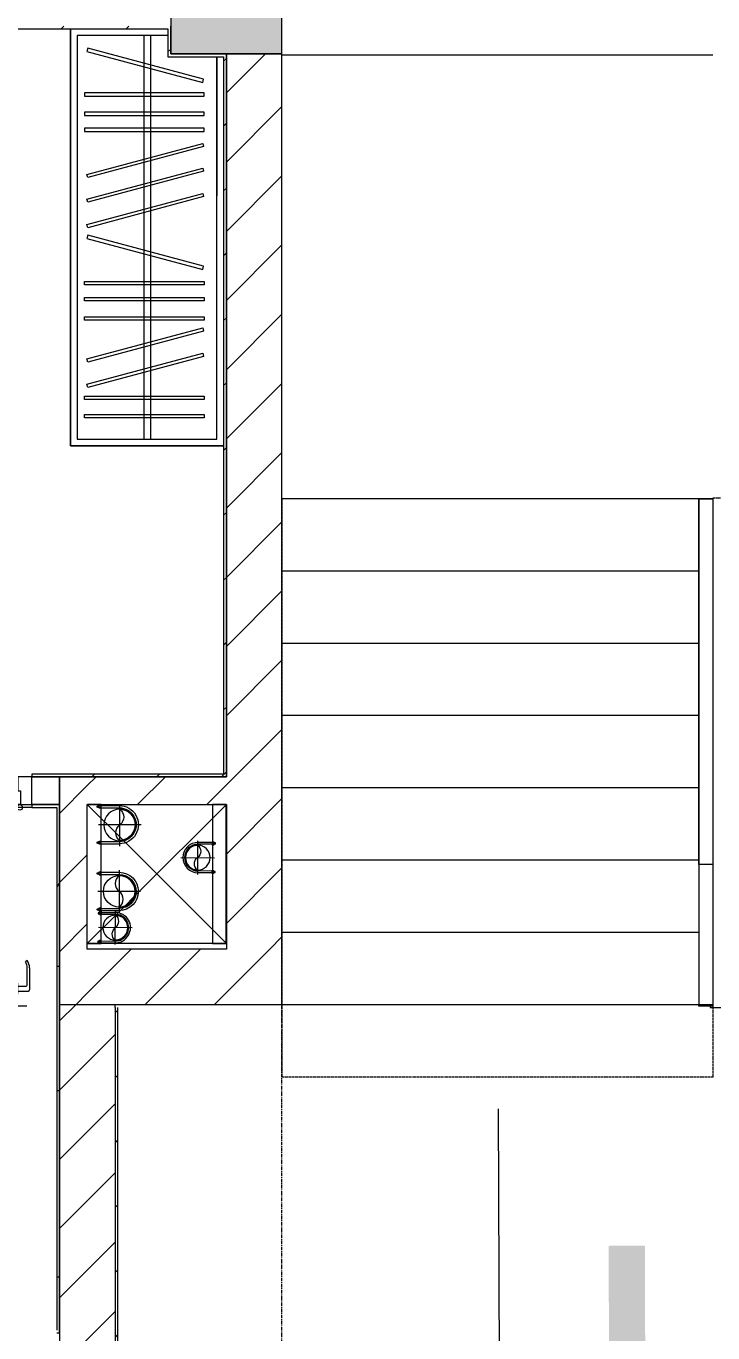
# Model space of a CAD drawing. Header units: millimetres. Extents: x -24439 to 198341, y -52871 to 149926.
# Drawn here: x 41733 to 44202, y 73337 to 78037 of the extents above; entities that cross this region are included whole.
import ezdxf

# ---------------------------------------------------------------- set-up
doc = ezdxf.new("R2010")
doc.units = ezdxf.units.MM
for name, pattern in [('Grid Line', [22.225, 12.7, -3.175, 3.175, -3.175]), ('IMPORT-CENTER _3_', [10.16, 6.35, -1.27, 1.27, -1.27]), ('NET VAN', [1.06, 0.53, -0.53]), ('Overhead', [3.96875, 2.38125, -1.5875])]:
    doc.linetypes.add(name, pattern=pattern)
for name, color, linetype, lineweight in [('0-1', 7, 'Continuous', 5), ('0-2', 9, 'Continuous', 9), ('A-DETL-GENF-1', 9, 'Continuous', 9), ('A-DETL-GENF-2', 9, 'NET VAN', 9), ('A-DOOR-1', 9, 'Continuous', 9), ('A-FLOR', 192, 'Continuous', 9), ('A-FLOR-1', 9, 'Continuous', 9), ('A-FLOR-HRAL', 11, 'Continuous', 9), ('A-WALL-1', 253, 'Continuous', 18), ('A-WALL-2', 9, 'Continuous', 9), ('A-WALL-3', 113, 'Continuous', 18), ('A-WALL-PATT-1', 10, 'Continuous', 9), ('A-WALL-PATT-2', 9, 'Continuous', 9), ('A-WALL-PATT-3', 111, 'Continuous', 9), ('G-IMPT', 8, 'Continuous', 9), ('G-IMPT-1', 9, 'Continuous', 9), ('G-IMPT-2', 8, 'IMPORT-CENTER _3_', 9), ('G-IMPT-6', 7, 'Continuous', 9), ('I-FURN-1', 9, 'Continuous', 9), ('I-WALL-1', 253, 'Continuous', 18), ('I-WALL-2', 9, 'Continuous', 9), ('I-WALL-3', 2, 'Continuous', 18), ('M-EQPM', 50, 'Continuous', 9), ('S-BEAM-1', 9, 'Continuous', 9), ('S-COLS-1', 254, 'Continuous', 5), ('S-COLS-2', 253, 'Continuous', 18), ('S-GRID-1', 1, 'Grid Line', 9), ('S-STRS', 31, 'Continuous', 9), ('S-STRS-MBND', 31, 'Overhead', 9)]:
    doc.layers.add(name, color=color, linetype=linetype, lineweight=lineweight)
doc.styles.add('Arial_4', font='arial_0.ttf', dxfattribs={"height": 1000})
pattern_1 = [(45, (0, 0), (-124.4508, 124.4508), [])]
pattern_2 = [(45, (0, 0), (-116.67262, 116.67262), [])]

# ---------------------------------------------------------------- blocks, each defined once
blk = doc.blocks.new('NCV_TKTC_KET CAU_rvt-1-TKCS_MB ĐỊNH VỊ CAO ĐỘ THIẾT KẾ')
at = {"layer": 'S-COLS-1'}
blk.add_hatch(color=256, dxfattribs=at).paths.add_polyline_path([(42652.6, 77936.9), (42652.6, 78636.9), (42252.6, 78636.9), (42252.6, 77936.9)])
at = {"layer": 'A-FLOR-1'}
blk.add_line((42452.6, 74737.4), (41952.6, 74737.4), dxfattribs=at)
at = {"layer": 'S-BEAM-1'}
blk.add_line((42652.6, 77933.2), (44202.6, 77933.2), dxfattribs=at)
at = {"layer": 'S-COLS-2'}
for p, q in [((42252.6, 78636.9), (42252.6, 77936.9)), ((42652.6, 77936.9), (42652.6, 78636.9)), ((42252.6, 77936.9), (42652.6, 77936.9))]:
    blk.add_line(p, q, dxfattribs=at)
blk = doc.blocks.new('DOOR_CW_01 CANH MO-PANEL KINH - DIG_02-800x2200-CỬA NHÔM KÍNH-400864-TKCS_MB ĐỊNH VỊ CAO ĐỘ THIẾT KẾ')
at = {"layer": 'A-DETL-GENF-1'}
for p, q in [((-347, 772), (-307, 772)), ((-347, 652), (-347, 772)), ((-307, 772), (-307, 652)), ((-392, 637), (-392, 716.5)), ((-349, 720.5), (-388, 720.5)), ((-349, 731.8), (-347, 731.8)), ((-349, 692.2), (-349, 731.8)), ((-347, 692.2), (-347, 731.8)), ((-307, 692.2), (-307, 731.8)), ((-305, 731.8), (-307, 731.8)), ((-305, 692.2), (-305, 731.8)), ((-305, 720.5), (-266, 720.5)), ((-262, 637), (-262, 716.5)), ((-384, 699.5), (-384, 637)), ((-349, 703.5), (-380, 703.5)), ((-347, 692.2), (-349, 692.2)), ((-307, 692.2), (-305, 692.2)), ((-305, 703.5), (-274, 703.5)), ((-270, 699.5), (-270, 637)), ((-383.9, 611.2), (-377.3, 615.8)), ((-307, 652), (-347, 652)), ((-347, 638), (-341, 638)), ((-347, 638), (-347, 196)), ((-313, 652), (-341, 652)), ((-341, 652), (-341, 638)), ((-313, 638), (-313, 652)), ((-307, 638), (-313, 638)), ((-307, 196), (-307, 638)), ((-270.1, 611.2), (-276.7, 615.8)), ((-347, 196), (-341, 196)), ((-341, 196), (-341, 182)), ((-307, 196), (-313, 196)), ((-313, 182), (-313, 196)), ((-307, 182), (-347, 182)), ((-347, 182), (-347, 62)), ((-341, 182), (-313, 182)), ((-307, 62), (-307, 182)), ((-347, 62), (-307, 62))]:
    blk.add_line(p, q, dxfattribs=at)
blk.add_circle((-357, 60), 10, dxfattribs=at)
for centre, radius, start, end in [((-357, 60), 714, 360, 92), ((-388, 716.5), 4, 90, 180), ((-266, 716.5), 4, 0, 90), ((-380, 699.5), 4, 90, 180), ((-274, 699.5), 4, 0, 90), ((-347, 637), 45, 180, 215), ((-347, 637), 37, 180, 215), ((-307, 637), 37, 325, 0), ((-307, 637), 45, 325, 0)]:
    blk.add_arc(centre, radius, start, end, dxfattribs=at)
at = {"layer": 'A-DOOR-1'}
for p, q in [((-360, 50), (-400, 50)), ((-400, 50), (-400, -50)), ((-360, 0), (-360, 50)), ((-357, 50), (-332, 50)), ((400, 50), (360, 50)), ((360, 50), (360, 0)), ((400, -50), (400, 50)), ((-350, 0), (-360, 0)), ((-350, -50), (-350, 0)), ((360, 0), (350, 0)), ((350, 0), (350, -50)), ((-400, -50), (-350, -50)), ((350, -50), (400, -50))]:
    blk.add_line(p, q, dxfattribs=at)
blk = doc.blocks.new('TU QUAN AO-SUITE ROOM_3 - TU QUAN AO-SUITE ROOM_3-V111-TKCS_MB ĐỊNH VỊ CAO ĐỘ THIẾT KẾ')
at = {"layer": 'I-FURN-1'}
for p, q in [((-550, 1500), (0, 1500)), ((0, 1500), (-550, 1500)), ((-24, 1476), (-526, 1476)), ((-526, 1476), (-526, 600)), ((-526, 1476), (-526, 100)), ((-287, 576), (-287, 1476)), ((-263, 576), (-263, 1476)), ((-24, 24), (-24, 1476)), ((0, 1500), (0, 0)), ((0, 0), (0, 1500)), ((-480.1, 1386.9), (-480.1, 1398.9)), ((-480.1, 1398.9), (-50.1, 1398.9)), ((-480.1, 1386.9), (-480.1, 1398.9)), ((-50.1, 1386.9), (-480.1, 1386.9)), ((-50.1, 1398.9), (-50.1, 1386.9)), ((-480.1, 1320.5), (-480.1, 1332.5)), ((-480.1, 1332.5), (-50.1, 1332.5)), ((-480.1, 1320.5), (-480.1, 1332.5)), ((-50.1, 1320.5), (-480.1, 1320.5)), ((-50.1, 1332.5), (-50.1, 1320.5)), ((-478.3, 1178.1), (-61.3, 1289.9)), ((-58.2, 1278.3), (-475.2, 1166.5)), ((-61.3, 1289.9), (-58.2, 1278.3)), ((-478.3, 1086.9), (-61.3, 1198.6)), ((-475.2, 1166.5), (-478.3, 1178.1)), ((-58.2, 1187.1), (-475.2, 1075.3)), ((-61.3, 1198.6), (-58.2, 1187.1)), ((-475.2, 1075.3), (-478.3, 1086.9)), ((-480.1, 1035.3), (-480.1, 1047.3)), ((-480.1, 1047.3), (-50.1, 1047.3)), ((-480.1, 1035.3), (-480.1, 1047.3)), ((-50.1, 1035.3), (-480.1, 1035.3)), ((-50.1, 1047.3), (-50.1, 1035.3)), ((-480.1, 965.8), (-480.1, 977.8)), ((-480.1, 977.8), (-50.1, 977.8)), ((-480.1, 965.8), (-480.1, 977.8)), ((-50.1, 965.8), (-480.1, 965.8)), ((-50.1, 977.8), (-50.1, 965.8)), ((-480.1, 908.6), (-480.1, 920.6)), ((-480.1, 920.6), (-50.1, 920.6)), ((-480.1, 908.6), (-480.1, 920.6)), ((-50.1, 908.6), (-480.1, 908.6)), ((-50.1, 920.6), (-50.1, 908.6)), ((-475.2, 865.5), (-478.3, 853.9)), ((-478.3, 853.9), (-61.3, 742.1)), ((-58.2, 753.7), (-475.2, 865.5)), ((-61.3, 742.1), (-58.2, 753.7)), ((-478.3, 603.1), (-61.3, 714.9)), ((-61.3, 714.9), (-58.2, 703.3)), ((-58.2, 703.3), (-475.2, 591.5)), ((-478.3, 511.9), (-61.3, 623.6)), ((-58.2, 612.1), (-475.2, 500.3)), ((-61.3, 623.6), (-58.2, 612.1)), ((-526, 100), (-526, 600)), ((-475.2, 591.5), (-478.3, 603.1)), ((-287, 24), (-287, 576)), ((-263, 24), (-263, 576)), ((-478.3, 423.1), (-61.3, 534.9)), ((-58.2, 523.3), (-475.2, 411.5)), ((-61.3, 534.9), (-58.2, 523.3)), ((-475.2, 500.3), (-478.3, 511.9)), ((-475.2, 411.5), (-478.3, 423.1)), ((-480.1, 368.4), (-480.1, 356.4)), ((-50.1, 368.4), (-480.1, 368.4)), ((-480.1, 356.4), (-50.1, 356.4)), ((-50.1, 356.4), (-50.1, 368.4)), ((-480.1, 311.2), (-480.1, 299.2)), ((-50.1, 311.2), (-480.1, 311.2)), ((-480.1, 299.2), (-50.1, 299.2)), ((-50.1, 299.2), (-50.1, 311.2)), ((-480.1, 241.7), (-480.1, 229.7)), ((-50.1, 241.7), (-480.1, 241.7)), ((-50.1, 229.7), (-50.1, 241.7)), ((-480.1, 229.7), (-50.1, 229.7)), ((-475.2, 192.7), (-478.3, 181.1)), ((-58.2, 80.9), (-475.2, 192.7)), ((-478.3, 181.1), (-61.3, 69.4)), ((-61.3, 69.4), (-58.2, 80.9)), ((-350, 24), (-24, 24))]:
    blk.add_line(p, q, dxfattribs=at)
blk = doc.blocks.new('NCV_TKTC_TANG 1_rvt-1-TKCS_MB ĐỊNH VỊ CAO ĐỘ THIẾT KẾ')
at = {"layer": 'A-WALL-PATT-1'}
h = blk.add_hatch(dxfattribs=at)
h.set_pattern_fill('FP_2', color=256, style=0, pattern_type=2)
h.set_pattern_definition(pattern_1)
h.paths.add_polyline_path([(41752.6, 75236.9), (41852.6, 75236.9), (41852.6, 75336.9), (41752.6, 75336.9), (41752.6, 75286.9)])
h.paths.add_polyline_path([(40952.6, 75236.9), (40952.6, 75336.9), (40052.6, 75336.9), (40052.6, 75236.9), (40458.2, 75236.9)])
h = blk.add_hatch(dxfattribs=at)
h.set_pattern_fill('FP_4', color=256, style=0, pattern_type=2)
h.set_pattern_definition([(0, (0, 0), (894.08, 223.52), [73.762, -596.798, 73.762, -596.798, -3576.32]), (0, (0, 0), (894.08, 223.52), [-1341.12, 73.762, -1267.358, 73.762, -596.798, -1564.64]), (0, (0, 0), (894.08, 223.52), [-3352.8, 73.762, -373.278, 73.762, -1043.838]), (120, (335.28, 111.76), (-640.614, 662.536), [73.762, -596.798, 73.762, -4173.118]), (120, (335.28, 111.76), (-640.614, 662.536), [-744.322, -596.798, 73.762, -1267.358, -2235.2]), (120, (335.28, 111.76), (-640.614, 662.536), [-2682.24, 73.762, -596.798, 73.762, -1490.878]), (120, (335.28, 111.76), (-640.614, 662.536), [-3426.562, -373.278, 73.762, -1043.838]), (240, (447.04, 558.8), (-253.466, -886.056), [73.762, -596.798, 73.762, -4173.118]), (240, (447.04, 558.8), (-253.466, -886.056), [-744.322, -596.798, 73.762, -1267.358, -2235.2]), (240, (447.04, 558.8), (-253.466, -886.056), [-2682.24, 73.762, -596.798, 73.762, -1490.878]), (240, (447.04, 558.8), (-253.466, -886.056), [-3426.562, -373.278, 73.762, -1043.838])])
h.paths.add_polyline_path([(41842.6, 73336.9), (41852.6, 73336.9), (41852.6, 75226.9), (41842.6, 75226.9), (41842.6, 73346.9)])
at = {"layer": 'A-WALL-PATT-2'}
h = blk.add_hatch(dxfattribs=at)
h.set_pattern_fill('FP_3', color=256, style=0, pattern_type=2)
h.set_pattern_definition(pattern_2)
h.paths.add_polyline_path([(38652.6, 78026.9), (42252.6, 78026.9), (42252.6, 78036.9), (38652.6, 78036.9)])
h = blk.add_hatch(dxfattribs=at)
h.set_pattern_fill('FP_3', color=256, style=0, pattern_type=2)
h.set_pattern_definition(pattern_2)
h.paths.add_polyline_path([(42242.6, 77936.9), (42252.6, 77936.9), (42252.6, 78026.9), (42242.6, 78026.9)])
h = blk.add_hatch(dxfattribs=at)
h.set_pattern_fill('FP_3', color=256, style=0, pattern_type=2)
h.set_pattern_definition(pattern_2)
h.paths.add_polyline_path([(42452.6, 75346.9), (42452.6, 77936.9), (42442.6, 77936.9), (42442.6, 75346.9)])
h = blk.add_hatch(dxfattribs=at)
h.set_pattern_fill('FP_3', color=256, style=0, pattern_type=2)
h.set_pattern_definition(pattern_2)
h.paths.add_polyline_path([(41852.6, 75336.9), (42452.6, 75336.9), (42452.6, 75346.9), (41752.6, 75346.9), (41752.6, 75336.9)])
h.paths.add_polyline_path([(40458.2, 75336.9), (40952.6, 75336.9), (40952.6, 75346.9), (38152.6, 75346.9), (38152.6, 75336.9), (40052.6, 75336.9)])
at = {"layer": 'A-WALL-1'}
blk.add_line((41852.6, 75236.9), (41852.6, 75336.9), dxfattribs=at)
at = {"layer": 'A-WALL-2'}
for p, q in [((41852.6, 75336.9), (41752.6, 75336.9)), ((41752.6, 75336.9), (41852.6, 75336.9)), ((41752.6, 75236.9), (41852.6, 75236.9)), ((41852.6, 75236.9), (41752.6, 75236.9))]:
    blk.add_line(p, q, dxfattribs=at)
at = {"layer": 'I-WALL-1'}
for p, q in [((38662.6, 78026.9), (42242.6, 78026.9)), ((42242.6, 78026.9), (42242.6, 77936.9)), ((42252.6, 78026.9), (42252.6, 78036.9)), ((42252.6, 77936.9), (42252.6, 78026.9)), ((42242.6, 77936.9), (42242.6, 77926.9)), ((42242.6, 77926.9), (42442.6, 77926.9)), ((42442.6, 77936.9), (42252.6, 77936.9)), ((42452.6, 77936.9), (42442.6, 77936.9)), ((42442.6, 77926.9), (42442.6, 75346.9)), ((42452.6, 75346.9), (42452.6, 77936.9)), ((42442.6, 75346.9), (41752.6, 75346.9)), ((41752.6, 75346.9), (41752.6, 75336.9)), ((42452.6, 75336.9), (42452.6, 75346.9)), ((41852.6, 75336.9), (42452.6, 75336.9)), ((41752.6, 75236.9), (41752.6, 75226.9)), ((41752.6, 75226.9), (41842.6, 75226.9)), ((41842.6, 75226.9), (41842.6, 73346.9)), ((41852.6, 75226.9), (41852.6, 75236.9)), ((41852.6, 73336.9), (41852.6, 75226.9)), ((41842.6, 73336.9), (41852.6, 73336.9))]:
    blk.add_line(p, q, dxfattribs=at)
at = {"layer": 'I-WALL-2'}
blk.add_line((41752.6, 75226.9), (40952.6, 75226.9), dxfattribs=at)
at = {"layer": 'A-DOOR-1', "rotation": 180}
blk.add_blockref('DOOR_CW_01 CANH MO-PANEL KINH - DIG_02-800x2200-CỬA NHÔM KÍNH-400864-TKCS_MB ĐỊNH VỊ CAO ĐỘ THIẾT KẾ', (41352.6, 75286.9), dxfattribs=at)
at = {"layer": 'I-FURN-1', "rotation": 180}
blk.add_blockref('TU QUAN AO-SUITE ROOM_3 - TU QUAN AO-SUITE ROOM_3-V111-TKCS_MB ĐỊNH VỊ CAO ĐỘ THIẾT KẾ', (41892.6, 78026.9), dxfattribs=at)
blk = doc.blocks.new('Railing - 50 x 10mm-1528282-TKCS_MB ĐỊNH VỊ CAO ĐỘ THIẾT KẾ')
at = {"layer": 'A-FLOR-HRAL'}
for p, q in [((-25, 0), (-25, -5)), ((-25, -5), (25, -5)), ((25, -5), (25, 0))]:
    blk.add_line(p, q, dxfattribs=at)
blk = doc.blocks.new('Railing - Railing-1747845-TKCS_MB ĐỊNH VỊ CAO ĐỘ THIẾT KẾ')
at = {"extrusion": (0, 0, -1), "zscale": -1}
blk.add_blockref('Railing - 50 x 10mm-1528282-TKCS_MB ĐỊNH VỊ CAO ĐỘ THIẾT KẾ', (-44177.2, 74516.9), dxfattribs=at)
blk = doc.blocks.new('Top Rail Type - Top Rail_Internal_-1747850-TKCS_MB ĐỊNH VỊ CAO ĐỘ THIẾT KẾ')
at = {"layer": 'A-FLOR-HRAL'}
for p, q in [((44152.2, 76336.9), (44202.2, 76336.9)), ((44152.2, 75021), (44152.2, 76336.9)), ((44202.2, 76336.9), (44202.2, 75021)), ((44202.2, 75021), (44152.2, 75021))]:
    blk.add_line(p, q, dxfattribs=at)
blk = doc.blocks.new('Top Rail Type - Top Rail_Internal_-V168-TKCS_MB ĐỊNH VỊ CAO ĐỘ THIẾT KẾ')
at = {"layer": 'A-FLOR-HRAL'}
for p, q in [((44202.2, 76336.9), (44152.2, 76336.9)), ((44152.2, 76336.9), (44152.2, 74516.9)), ((44202.2, 76336.9), (44202.2, 74516.9)), ((44202.2, 74516.9), (44152.2, 74516.9))]:
    blk.add_line(p, q, dxfattribs=at)
blk = doc.blocks.new('TKTC_XREF_251221_MB TANG 1 - TKTC_XREF_260130_MB TANG 1_dwg_CUM U_DN100-4202112-TKCS_MB ĐỊNH VỊ CAO ĐỘ THIẾT KẾ')
at = {"layer": 'G-IMPT'}
blk.add_hatch(color=256, dxfattribs=at).paths.add_polyline_path([(0, 61), (0, 57), (14.8, 55.1), (28.5, 49.4), (40.3, 40.3), (49.4, 28.5), (55.1, 14.8), (57, 0), (55.1, -14.8), (49.4, -28.5), (40.3, -40.3), (28.5, -49.4), (14.8, -55.1), (0, -57), (0, -61), (15.8, -58.9), (30.5, -52.8), (43.1, -43.1), (52.8, -30.5), (58.9, -15.8), (61, 0), (58.9, 15.8), (52.8, 30.5), (43.1, 43.1), (30.5, 52.8), (15.8, 58.9)])
for p, q in [((-79.1, 66.6), (-79.1, 63.4)), ((-76.6, 66.6), (-76.6, 63.4)), ((-74.6, 66.6), (-74.6, 63.4)), ((-72.7, 69.3), (-72.7, 60.7)), ((-66.9, 67.9), (-71.7, 67.9)), ((-66.9, 62.1), (-71.7, 62.1)), ((-65, 69), (0, 69)), ((-79.1, -63.4), (-79.1, -66.6)), ((-76.6, -63.4), (-76.6, -66.6)), ((-74.6, -63.4), (-74.6, -66.6)), ((-72.7, -60.7), (-72.7, -69.3)), ((-66.9, -62.1), (-71.7, -62.1)), ((-66.9, -67.9), (-71.7, -67.9)), ((-65, -69), (0, -69))]:
    blk.add_line(p, q, dxfattribs=at)
at = {"layer": 'G-IMPT', "flags": 128}
for points in [[(-72.7, 67.6), (-78.1, 67.6), (-78.1, 62.4), (-72.7, 62.4)], [(-71.7, 59.2), (-66.9, 59.2), (-66.9, 70.8), (-71.7, 70.8)], [(-66.9, 70.8), (-66.9, 72.7), (-65, 72.7), (-65, 57.3), (-66.9, 57.3), (-66.9, 59.2)], [(-65, 61), (0, 61), (0, 57)], [(-71.7, -70.8), (-66.9, -70.8), (-66.9, -59.2), (-71.7, -59.2)], [(-66.9, -59.2), (-66.9, -57.3), (-65, -57.3), (-65, -72.7), (-66.9, -72.7), (-66.9, -70.8)], [(-65, -61), (0, -61), (0, -57)], [(-72.7, -62.4), (-78.1, -62.4), (-78.1, -67.6), (-72.7, -67.6)]]:
    blk.add_lwpolyline(points, dxfattribs=at)
at = {"layer": 'G-IMPT'}
for centre, radius, start, end in [((-78.1, 66.6), 0.96, 90, 180), ((-78.1, 63.4), 0.96, 180, 270), ((-71.1, 69.3), 1.56, 112.61986, 247.38014), ((-67.9, 65), 4.8, 143.1301, 216.8699), ((-71.1, 60.7), 1.56, 112.61986, 247.38014), ((0, 0), 69, 270, 90), ((0, 0), 61, 270, 90), ((0, 0), 57, 270, 90), ((-71.1, -60.7), 1.56, 112.61986, 247.38014), ((-78.1, -63.4), 0.96, 90, 180), ((-78.1, -66.6), 0.96, 180, 270), ((-67.9, -65), 4.8, 143.1301, 216.8699), ((-71.1, -69.3), 1.56, 112.61986, 247.38014)]:
    blk.add_arc(centre, radius, start, end, dxfattribs=at)
blk = doc.blocks.new('TKTC_XREF_251221_MB TANG 1 - TKTC_XREF_260130_MB TANG 1_dwg_$cc-V178-TKCS_MB ĐỊNH VỊ CAO ĐỘ THIẾT KẾ')
at = {"layer": 'G-IMPT'}
blk.add_circle((0, 0), 0.5, dxfattribs=at)
for centre, radius, start, end in [((0, 0), 0.5, 90, 270), ((0.188, 0.25), 0.313, 126.8699, 233.1301), ((-0.188, -0.25), 0.313, 306.8699, 53.1301)]:
    blk.add_arc(centre, radius, start, end, dxfattribs=at)
at = {"layer": 'G-IMPT-2'}
for p, q in [((0, -0.673), (0, 0.673)), ((-0.673, 0), (0.673, 0))]:
    blk.add_line(p, q, dxfattribs=at)
blk = doc.blocks.new('TKTC_XREF_251221_MB TANG 1 - TKTC_XREF_260130_MB TANG 1_dwg_$cc-V179-TKCS_MB ĐỊNH VỊ CAO ĐỘ THIẾT KẾ')
at = {"layer": 'G-IMPT'}
blk.add_circle((0, 0), 0.5, dxfattribs=at)
for centre, radius, start, end in [((0, 0), 0.5, 90, 270), ((0.188, 0.25), 0.313, 126.8699, 233.1301), ((-0.188, -0.25), 0.313, 306.8699, 53.1301)]:
    blk.add_arc(centre, radius, start, end, dxfattribs=at)
at = {"layer": 'G-IMPT-2'}
for p, q in [((0, -0.673), (0, 0.647)), ((-0.673, 0), (0.673, 0))]:
    blk.add_line(p, q, dxfattribs=at)
blk = doc.blocks.new('TKTC_XREF_251221_MB TANG 1 - TKTC_XREF_260130_MB TANG 1_dwg_$cc-4202116-TKCS_MB ĐỊNH VỊ CAO ĐỘ THIẾT KẾ')
at = {"layer": 'G-IMPT'}
blk.add_circle((0, 0), 0.5, dxfattribs=at)
for centre, radius, start, end in [((0, 0), 0.5, 90, 270), ((0.188, 0.25), 0.313, 126.8699, 233.1301), ((-0.188, -0.25), 0.313, 306.8699, 53.1301)]:
    blk.add_arc(centre, radius, start, end, dxfattribs=at)
at = {"layer": 'G-IMPT-2'}
for p, q in [((0, -0.673), (0, 0.673)), ((-0.673, 0), (0.673, 0))]:
    blk.add_line(p, q, dxfattribs=at)
blk = doc.blocks.new('TKTC_XREF_251221_MB TANG 1 - TKTC_XREF_260130_MB TANG 1_dwg_$cc-4202114-TKCS_MB ĐỊNH VỊ CAO ĐỘ THIẾT KẾ')
at = {"layer": 'G-IMPT'}
blk.add_circle((0, 0), 0.5, dxfattribs=at)
for centre, radius, start, end in [((0, 0), 0.5, 90, 270), ((0.188, 0.25), 0.313, 126.8699, 233.1301), ((-0.188, -0.25), 0.313, 306.8699, 53.1301)]:
    blk.add_arc(centre, radius, start, end, dxfattribs=at)
at = {"layer": 'G-IMPT-2'}
for p, q in [((0, -0.673), (0, 0.673)), ((-0.673, 0), (0.673, 0))]:
    blk.add_line(p, q, dxfattribs=at)
blk = doc.blocks.new('TKTC_XREF_251221_MB TANG 1 - TKTC_XREF_260130_MB TANG 1_dwg_CUM U_DN100-4202115-TKCS_MB ĐỊNH VỊ CAO ĐỘ THIẾT KẾ')
at = {"layer": 'G-IMPT'}
blk.add_hatch(color=256, dxfattribs=at).paths.add_polyline_path([(0, -61), (0, -57), (14.8, -55.1), (28.5, -49.4), (40.3, -40.3), (49.4, -28.5), (55.1, -14.8), (57, 0), (55.1, 14.8), (49.4, 28.5), (40.3, 40.3), (28.5, 49.4), (14.8, 55.1), (0, 57), (0, 61), (15.8, 58.9), (35.4, 49), (43.1, 43.1), (52.8, 30.5), (58.9, 15.8), (61, 0), (58.9, -15.8), (52.8, -30.5), (43.1, -43.1), (30.5, -52.8), (15.8, -58.9)])
for p, q in [((-79.1, 66.6), (-79.1, 63.4)), ((-76.6, 66.6), (-76.6, 63.4)), ((-74.6, 66.6), (-74.6, 63.4)), ((-72.7, 69.3), (-72.7, 60.7)), ((-66.9, 67.9), (-71.7, 67.9)), ((-66.9, 62.1), (-71.7, 62.1)), ((-65, 69), (0, 69)), ((-79.1, -63.4), (-79.1, -66.6)), ((-76.6, -63.4), (-76.6, -66.6)), ((-74.6, -63.4), (-74.6, -66.6)), ((-72.7, -60.7), (-72.7, -69.3)), ((-66.9, -62.1), (-71.7, -62.1)), ((-66.9, -67.9), (-71.7, -67.9)), ((-65, -69), (0, -69))]:
    blk.add_line(p, q, dxfattribs=at)
at = {"layer": 'G-IMPT', "flags": 128}
for points in [[(-72.7, 67.6), (-78.1, 67.6), (-78.1, 62.4), (-72.7, 62.4)], [(-71.7, 59.2), (-66.9, 59.2), (-66.9, 70.8), (-71.7, 70.8)], [(-66.9, 70.8), (-66.9, 72.7), (-65, 72.7), (-65, 57.3), (-66.9, 57.3), (-66.9, 59.2)], [(-65, 61), (0, 61), (0, 57)], [(-72.7, -62.4), (-78.1, -62.4), (-78.1, -67.6), (-72.7, -67.6)], [(-71.7, -70.8), (-66.9, -70.8), (-66.9, -59.2), (-71.7, -59.2)], [(-66.9, -59.2), (-66.9, -57.3), (-65, -57.3), (-65, -72.7), (-66.9, -72.7), (-66.9, -70.8)], [(-65, -61), (0, -61), (0, -57)]]:
    blk.add_lwpolyline(points, dxfattribs=at)
at = {"layer": 'G-IMPT'}
for centre, radius, start, end in [((-78.1, 66.6), 0.96, 90, 180), ((-78.1, 63.4), 0.96, 180, 270), ((-71.1, 69.3), 1.56, 112.6199, 247.3801), ((-67.9, 65), 4.8, 143.1301, 216.8699), ((-71.1, 60.7), 1.56, 112.6199, 247.3801), ((0, 0), 69, 270, 90), ((0, 0), 61, 270, 90), ((0, 0), 57, 270, 90), ((-78.1, -63.4), 0.96, 90, 180), ((-78.1, -66.6), 0.96, 180, 270), ((-71.1, -60.7), 1.56, 112.6199, 247.3801), ((-67.9, -65), 4.8, 143.1301, 216.8699), ((-71.1, -69.3), 1.56, 112.6199, 247.3801)]:
    blk.add_arc(centre, radius, start, end, dxfattribs=at)
blk = doc.blocks.new('TKTC_XREF_251221_MB TANG 1 - TKTC_XREF_260130_MB TANG 1_dwg-4202109-TKCS_MB ĐỊNH VỊ CAO ĐỘ THIẾT KẾ')
at = {"layer": 'G-IMPT'}
blk.add_line((-161149.1, -326109.3), (-161199, -326109.7), dxfattribs=at)
at = {"layer": 'G-IMPT', "flags": 128}
for points in [[(-161199, -326609.5), (-161149.3, -326609.2), (-161149.3, -326109.3)], [(-160699.2, -326109.3), (-160749.2, -326109.7), (-160749.2, -326609.5), (-160699.4, -326609.2), (-160699.4, -326109.3)]]:
    blk.add_lwpolyline(points, dxfattribs=at)
at = {"extrusion": (0, 0, -1)}
for name, p, xscale, yscale, zscale, rotation in [('TKTC_XREF_251221_MB TANG 1 - TKTC_XREF_260130_MB TANG 1_dwg_CUM U_DN100-4202115-TKCS_MB ĐỊNH VỊ CAO ĐỘ THIẾT KẾ', (161084.3, -326181.8), 0.9975000000000005, 0.9975000000000005, -0.9975000000000005, 180.000991338195), ('TKTC_XREF_251221_MB TANG 1 - TKTC_XREF_260130_MB TANG 1_dwg_$cc-V179-TKCS_MB ĐỊNH VỊ CAO ĐỘ THIẾT KẾ', (161082.5, -326182.8), 113.7150000000092, 113.7150000000092, -113.7150000000092, 359.9990086636432), ('TKTC_XREF_251221_MB TANG 1 - TKTC_XREF_260130_MB TANG 1_dwg_$cc-4202116-TKCS_MB ĐỊNH VỊ CAO ĐỘ THIẾT KẾ', (160802.8, -326300.2), 90.00000000005119, 90.00000000005119, -90.0000000000512, 180.3740267799373), ('TKTC_XREF_251221_MB TANG 1 - TKTC_XREF_260130_MB TANG 1_dwg_CUM U_DN100-4202115-TKCS_MB ĐỊNH VỊ CAO ĐỘ THIẾT KẾ', (161084.4, -326421.9), 0.9974999999999965, 0.9974999999999965, -0.9974999999999965, 180.0009913385626), ('TKTC_XREF_251221_MB TANG 1 - TKTC_XREF_260130_MB TANG 1_dwg_$cc-V178-TKCS_MB ĐỊNH VỊ CAO ĐỘ THIẾT KẾ', (161098.3, -326552.1), 90.00000000005119, 90.00000000005119, -90.0000000000512, 0.3740267799372842)]:
    blk.add_blockref(name, p, dxfattribs=dict(at, xscale=xscale, yscale=yscale, zscale=zscale, rotation=rotation))
for name, p, xscale, yscale, zscale, rotation in [('TKTC_XREF_251221_MB TANG 1 - TKTC_XREF_260130_MB TANG 1_dwg_CUM U_DN100-4202112-TKCS_MB ĐỊNH VỊ CAO ĐỘ THIẾT KẾ', (-160800.9, -326300.2), 0.7894736842105242, 0.7894736842105242, 0.7894736842105242, 179.6259732184666), ('TKTC_XREF_251221_MB TANG 1 - TKTC_XREF_260130_MB TANG 1_dwg_$cc-4202114-TKCS_MB ĐỊNH VỊ CAO ĐỘ THIẾT KẾ', (-161084.4, -326421.9), 113.7150000000092, 113.7150000000092, 113.7150000000092, 179.9990086636432), ('TKTC_XREF_251221_MB TANG 1 - TKTC_XREF_260130_MB TANG 1_dwg_CUM U_DN100-4202112-TKCS_MB ĐỊNH VỊ CAO ĐỘ THIẾT KẾ', (-161098.3, -326552.2), 0.7894736842105242, 0.7894736842105242, 0.7894736842105242, 359.6259732184666)]:
    blk.add_blockref(name, p, dxfattribs=dict(xscale=xscale, yscale=yscale, zscale=zscale, rotation=rotation))
blk = doc.blocks.new('TKTC_XREF_251221_MB TANG 1 - TKTC_XREF_251221_MB TANG 1-2038492-TKCS_MB ĐỊNH VỊ CAO ĐỘ THIẾT KẾ')
blk.add_blockref('TKTC_XREF_251221_MB TANG 1 - TKTC_XREF_260130_MB TANG 1_dwg-4202109-TKCS_MB ĐỊNH VỊ CAO ĐỘ THIẾT KẾ', (169499.1, 384109.7))
blk = doc.blocks.new('NCV_TKCS_251209_TONG THE HIEN TRANG SAN DUONG - NCV_TKCS_HIEN TRANG_251209a_dwg-1612995-TKCS_MB ĐỊNH VỊ CAO ĐỘ THIẾT KẾ')
at = {"layer": 'G-IMPT-1'}
blk.add_line((563514018.4, 1145029188.1), (563515841.7, 1145023210), dxfattribs=at)
at = {"layer": 'G-IMPT-6', "insert": (563514431.3, 1145028796.9), "char_height": 1000, "width": 3706.531, "attachment_point": 1, "rotation": 16.9614, "line_spacing_factor": 0.941778, "style": 'Arial_4'}
blk.add_mtext('HK 2', dxfattribs=at)
blk = doc.blocks.new('NCV_TKCS_251209_TONG THE HIEN TRANG SAN DUONG - NCV_TKCS_251209_TONG THE HIEN TRANG SAN DUONG-1605292-TKCS_MB ĐỊNH VỊ CAO ĐỘ THIẾT KẾ')
at = {"rotation": 343.2379237072182}
blk.add_blockref('NCV_TKCS_251209_TONG THE HIEN TRANG SAN DUONG - NCV_TKCS_HIEN TRANG_251209a_dwg-1612995-TKCS_MB ĐỊNH VỊ CAO ĐỘ THIẾT KẾ', (-869777547.7, -933796958.8), dxfattribs=at)

msp = doc.modelspace()

# ---------------------------------------------------------------- hatches: boundary and pattern name
at = {"layer": 'A-WALL-PATT-3'}
h = msp.add_hatch(dxfattribs=at)
h.set_pattern_fill('FP_1', color=256, style=0, pattern_type=2)
h.set_pattern_definition(pattern_1)
h.paths.add_polyline_path([(42652.6, 74716.9), (42652.6, 77936.9), (42452.6, 77936.9), (42452.6, 74716.9)])
h = msp.add_hatch(dxfattribs=at)
h.set_pattern_fill('FP_1', color=256, style=0, pattern_type=2)
h.set_pattern_definition(pattern_1)
h.paths.add_polyline_path([(41852.6, 74516.9), (41952.6, 74516.9), (41952.6, 75337.4), (41852.6, 75337.4), (41852.6, 74882.7)])
h = msp.add_hatch(dxfattribs=at)
h.set_pattern_fill('FP_1', color=256, style=0, pattern_type=2)
h.set_pattern_definition(pattern_1)
h.paths.add_polyline_path([(41952.6, 75237.4), (42452.6, 75237.4), (42452.6, 75337.4), (41952.6, 75337.4)])
h = msp.add_hatch(dxfattribs=at)
h.set_pattern_fill('FP_1', color=256, style=0, pattern_type=2)
h.set_pattern_definition(pattern_1)
h.paths.add_polyline_path([(42652.6, 74516.9), (42652.6, 74716.9), (41952.6, 74716.9), (41952.6, 74516.9), (42273.9, 74516.9)])
h = msp.add_hatch(dxfattribs=at)
h.set_pattern_fill('FP_1', color=256, style=0, pattern_type=2)
h.set_pattern_definition(pattern_1)
h.paths.add_polyline_path([(42052.6, 70036.9), (42052.6, 70185.3), (41852.6, 70185.3), (41852.6, 70036.9), (41892.6, 70036.9)])
h.paths.add_polyline_path([(41852.6, 71275.3), (42052.6, 71275.3), (42052.6, 71511.9), (41852.6, 71511.9), (41852.6, 71430.8)])
h.paths.add_polyline_path([(41852.6, 71711.9), (42052.6, 71711.9), (42052.6, 74516.9), (41852.6, 74516.9), (41852.6, 72417)])
h = msp.add_hatch(dxfattribs=at)
h.set_pattern_fill('FP_8', color=256, style=0, pattern_type=2)
h.set_pattern_definition(pattern_2)
h.paths.add_polyline_path([(42052.6, 71711.9), (42062.6, 71711.9), (42062.6, 74506.9), (42052.6, 74506.9), (42052.6, 71926.9)])

# ---------------------------------------------------------------- linework, layer by layer
at = {"layer": '0-2'}
for p, q in [((41952.6, 75237.4), (42080.3, 75109.7)), ((42452.6, 75237.4), (42126.4, 74911.1)), ((42083.7, 75106.3), (42452.6, 74737.4)), ((42120.1, 74904.9), (42087.2, 74871.9)), ((42124.6, 74909.4), (42120.1, 74904.9)), ((42054.9, 74839.6), (41952.6, 74737.4)), ((42081.4, 74866.1), (42057.4, 74842.1)), ((42085.5, 74870.3), (42082.7, 74867.4))]:
    msp.add_line(p, q, dxfattribs=at)
at = {"layer": 'A-FLOR'}
msp.add_line((44152.2, 74516.9), (42652.6, 74516.9), dxfattribs=at)
at = {"layer": 'A-WALL-3'}
for p, q in [((42452.6, 77936.9), (42452.6, 75337.4)), ((42652.6, 77936.9), (42452.6, 77936.9)), ((42652.6, 74516.9), (42652.6, 77936.9)), ((42452.6, 75337.4), (41852.6, 75337.4)), ((41852.6, 75337.4), (41852.6, 71711.9)), ((41952.6, 74716.9), (41952.6, 75237.4)), ((41952.6, 75237.4), (42452.6, 75237.4)), ((42452.6, 75237.4), (42452.6, 74716.9)), ((42452.6, 74716.9), (41952.6, 74716.9)), ((42652.6, 74516.9), (41852.6, 74516.9)), ((42052.6, 74506.9), (42052.6, 74516.9))]:
    msp.add_line(p, q, dxfattribs=at)
at = {"layer": 'I-WALL-3'}
for p, q in [((42052.6, 74506.9), (42052.6, 71926.9)), ((42062.6, 72146.9), (42062.6, 74506.9)), ((44192.6, 74511.9), (44192.6, 74506.9)), ((44192.6, 74506.9), (44412.6, 74506.9))]:
    msp.add_line(p, q, dxfattribs=at)
at = {"layer": 'S-GRID-1'}
msp.add_line((42652.6, 20960.6), (42652.6, 80482.7), dxfattribs=at)
at = {"layer": 'S-STRS'}
for p, q in [((44152.2, 76336.9), (42652.6, 76336.9)), ((44152.2, 76076.9), (42652.6, 76076.9)), ((44152.2, 75816.9), (42652.6, 75816.9)), ((44152.2, 75556.9), (42652.6, 75556.9)), ((44152.2, 75296.9), (42652.6, 75296.9)), ((44152.2, 75036.9), (42652.6, 75036.9)), ((44152.2, 74776.9), (42652.6, 74776.9))]:
    msp.add_line(p, q, dxfattribs=at)
at = {"layer": 'S-STRS-MBND'}
for p, q in [((42652.2, 76336.9), (42652.2, 78036.9)), ((44202.2, 76336.9), (42652.2, 76336.9)), ((42652.2, 76336.9), (42652.2, 74256.9)), ((44202.2, 76339), (44202.2, 76336.9)), ((44402.6, 76339), (44202.2, 76339)), ((44202.2, 76336.9), (44202.2, 74256.9)), ((44202.2, 74256.9), (42652.2, 74256.9))]:
    msp.add_line(p, q, dxfattribs=at)

# ---------------------------------------------------------------- block references
at = {"layer": '0-1'}
for name in ['NCV_TKTC_KET CAU_rvt-1-TKCS_MB ĐỊNH VỊ CAO ĐỘ THIẾT KẾ', 'NCV_TKTC_TANG 1_rvt-1-TKCS_MB ĐỊNH VỊ CAO ĐỘ THIẾT KẾ']:
    msp.add_blockref(name, (0, 0), dxfattribs=at)
at = {"layer": 'A-DETL-GENF-2'}
msp.add_blockref('NCV_TKCS_251209_TONG THE HIEN TRANG SAN DUONG - NCV_TKCS_251209_TONG THE HIEN TRANG SAN DUONG-1605292-TKCS_MB ĐỊNH VỊ CAO ĐỘ THIẾT KẾ', (26103.5, 9888.2), dxfattribs=at)
at = {"layer": 'A-FLOR-HRAL'}
for name in ['Top Rail Type - Top Rail_Internal_-1747850-TKCS_MB ĐỊNH VỊ CAO ĐỘ THIẾT KẾ', 'Top Rail Type - Top Rail_Internal_-V168-TKCS_MB ĐỊNH VỊ CAO ĐỘ THIẾT KẾ', 'Railing - Railing-1747845-TKCS_MB ĐỊNH VỊ CAO ĐỘ THIẾT KẾ']:
    msp.add_blockref(name, (0, 0), dxfattribs=at)
at = {"layer": 'M-EQPM'}
msp.add_blockref('TKTC_XREF_251221_MB TANG 1 - TKTC_XREF_251221_MB TANG 1-2038492-TKCS_MB ĐỊNH VỊ CAO ĐỘ THIẾT KẾ', (33652.6, 17236.9), dxfattribs=at)

doc.saveas('drawing.dxf')
